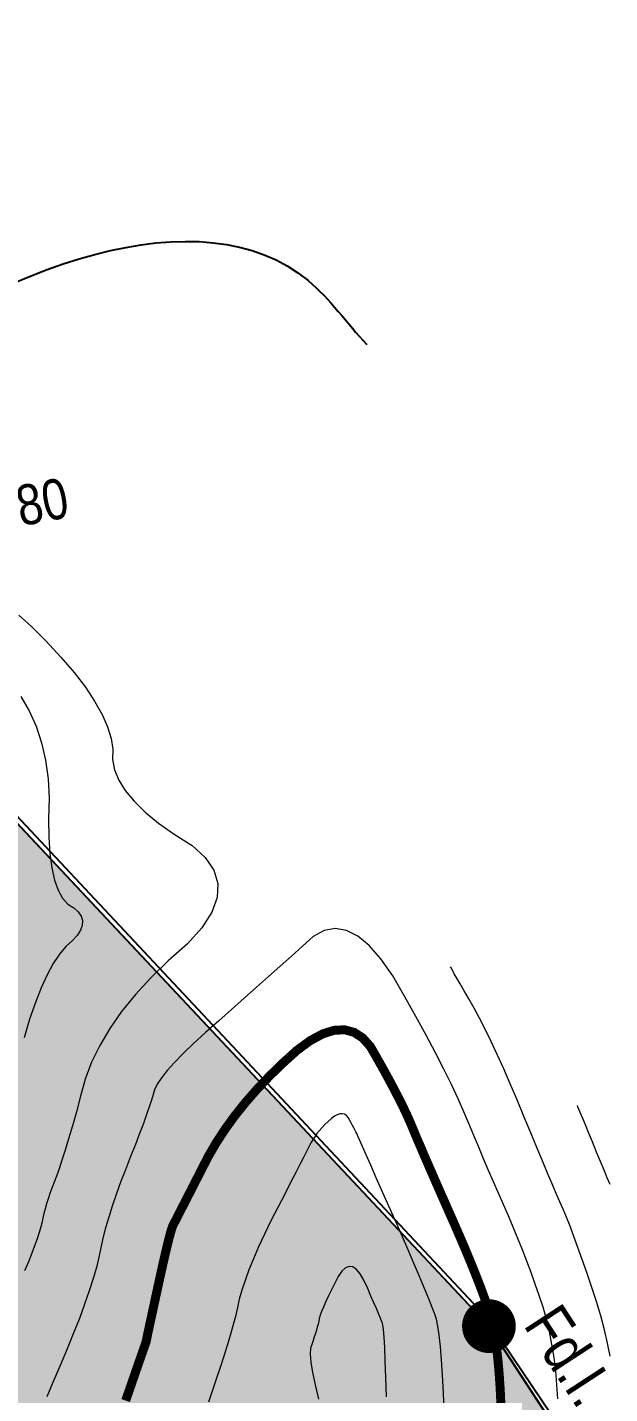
# Model space of a CAD drawing. Extents: x 637295 to 638874, y 5971243 to 5973352.
# Drawn here: x 638069.73 to 638082.73, y 5971390.8 to 5971421.3 of the extents above; entities that cross this region are included whole.
import ezdxf

# ---------------------------------------------------------------- set-up
doc = ezdxf.new("R2010")
doc.units = 0
doc.header["$LTSCALE"] = 5
for name, color, linetype in [('AS-FENCE-DASH', 48, 'foc-FENCE-DASH'), ('AS-SYMBOL', 7, 'Continuous'), ('L-MON', 1, 'Continuous'), ('L-TITLEDB', 4, 'Continuous'), ('P-TEMP-ATCO PIPELINES', 104, 'Continuous'), ('P-TEMP-ATCO PIPELINES-H', 71, 'Continuous'), ('T-WATER', 160, 'Continuous')]:
    doc.layers.add(name, color=color, linetype=linetype)
doc.layers.add('C-TOPO-MAJR', color=7, linetype='Continuous', lineweight=15, true_color=0xd3aa5f)
doc.layers.add('C-TOPO-MINR', color=7, linetype='Continuous', lineweight=13, true_color=0xe9d5af)
doc.layers.add('C-TOPO-MAJR-TEXT', color=7, linetype='Continuous', true_color=0x644b1b)
doc.styles.add('1.0', font='ARIALN.TTF', dxfattribs={"height": 1})
doc.styles.add('80L', font='ARIALN.TTF', dxfattribs={"height": 10})
doc.styles.add('foc-LtypeFont', font='ARIALN.TTF', dxfattribs={"height": 7.35})
doc.styles.get("Standard").update_dxf_attribs({"font": 'ARIALN.TTF'})
doc.linetypes.add('foc-FENCE-DASH', pattern='A,0.5,-0.5,1,-0.5,1,-0.5,1,-0.5,1,-0.5,["X",foc-LtypeFont,S=0.2,R=0,X=-0.625,Y=-0.75],-0.5', length=7.5)
doc.dimstyles.new('Compass 500', dxfattribs={"dimscale": 0.5, "dimtxt": 0.9, "dimasz": 2, "dimexe": 0.2, "dimexo": 0.0625, "dimgap": 0.5, "dimtad": 0, "dimtih": 1, "dimtoh": 1, "dimzin": 0, "dimdsep": 46, "dimtxsty": '1.0', "dimcen": 0.1, "dimse1": 1, "dimse2": 1, "dimclrd": 256, "dimclrt": 256, "dimaunit": 1, "dimadec": 4, "dimazin": 0, "dimtfac": 0.06, "dimtofl": 0, "dimtmove": 0, "dimatfit": 0, "dimfxl": 0.2, "dimtolj": 1, "dimtzin": 0, "dimlwd": -1, "dimarcsym": 0})

# ---------------------------------------------------------------- blocks, each defined once
blk = doc.blocks.new('fdia')
at = {"color": 255, "const_width": 1}
blk.add_lwpolyline([(-0.5, 0, 1), (0.5, 0, 1)], format="xyb", close=True, dxfattribs=at)
blk = doc.blocks.new('Fdiaa')
blk.add_blockref('fdia', (0, 0))
blk = doc.blocks.new('fdib')
at = {"color": 1, "const_width": 1.6}
blk.add_lwpolyline([(-0.4, 0, 1), (0.4, 0, 1)], format="xyb", close=True, dxfattribs=at)
at = {"color": 1}
blk.add_circle((0, 0), 0.8, dxfattribs=at)
blk = doc.blocks.new('Fdibb')
blk.add_blockref('fdib', (0, 0))
blk = doc.blocks.new('fdicc')
for name in ['Fdibb', 'Fdiaa']:
    blk.add_blockref(name, (0, 0))
blk = doc.blocks.new('FDI')
blk.add_blockref('fdicc', (0, 0))

msp = doc.modelspace()

# ---------------------------------------------------------------- hatches: boundary and pattern name
at = {"layer": 'P-TEMP-ATCO PIPELINES-H'}
h = msp.add_hatch(color=256, dxfattribs=at)
h.dxf.hatch_style = 1
h.paths.add_polyline_path([(638072.33, 5971363.596), (638082.398, 5971361.471), (638081.509, 5971390.05), (638080.036, 5971392.305), (638055.253, 5971418.726), (638047.961, 5971411.887), (638071.612, 5971386.674)])

# ---------------------------------------------------------------- linework, layer by layer
at = {"layer": 'AS-FENCE-DASH', "flags": 128}
msp.add_lwpolyline([(638090.436, 5971357.253), (638090.168, 5971372.053), (638089.918, 5971377.323), (638086.631, 5971382.611), (638079.918, 5971392.575), (638066.515, 5971406.876)], dxfattribs=at)
at = {"layer": 'AS-SYMBOL', "color": 5, "flags": 128}
msp.add_lwpolyline([(638081.509, 5971390.05), (638080.036, 5971392.305)], dxfattribs=at)
at = {"layer": 'C-TOPO-MAJR', "const_width": 0.2, "flags": 128}
msp.add_lwpolyline([(638080.304, 5971390.531), (638080.287, 5971390.908), (638080.263, 5971391.258), (638080.234, 5971391.58), (638080.198, 5971391.875), (638080.156, 5971392.142), (638080.107, 5971392.382), (638080.053, 5971392.594), (638079.992, 5971392.779), (638079.919, 5971392.983), (638079.836, 5971393.207), (638079.741, 5971393.45), (638079.635, 5971393.713), (638079.518, 5971393.995), (638079.389, 5971394.297), (638079.249, 5971394.618), (638079.098, 5971394.959), (638078.958, 5971395.276), (638078.829, 5971395.569), (638078.712, 5971395.838), (638078.605, 5971396.083), (638078.51, 5971396.305), (638078.425, 5971396.503), (638078.352, 5971396.677), (638078.29, 5971396.827), (638078.217, 5971396.992), (638078.133, 5971397.171), (638078.037, 5971397.364), (638077.931, 5971397.571), (638077.813, 5971397.792), (638077.684, 5971398.028), (638077.544, 5971398.277), (638077.392, 5971398.541), (638077.22, 5971398.736), (638077.027, 5971398.862), (638076.813, 5971398.92), (638076.579, 5971398.908), (638076.323, 5971398.827), (638076.047, 5971398.678), (638075.75, 5971398.46), (638075.432, 5971398.173), (638075.134, 5971397.883), (638074.857, 5971397.59), (638074.599, 5971397.294), (638074.36, 5971396.996), (638074.142, 5971396.694), (638073.944, 5971396.39), (638073.766, 5971396.083), (638073.608, 5971395.773), (638073.467, 5971395.498), (638073.344, 5971395.257), (638073.238, 5971395.051), (638073.151, 5971394.88), (638073.081, 5971394.743), (638073.028, 5971394.64), (638072.994, 5971394.573), (638072.977, 5971394.54), (638072.954, 5971394.475), (638072.926, 5971394.38), (638072.893, 5971394.255), (638072.854, 5971394.098), (638072.809, 5971393.91), (638072.759, 5971393.692), (638072.703, 5971393.442), (638072.642, 5971393.162), (638072.588, 5971392.913), (638072.541, 5971392.696), (638072.501, 5971392.51), (638072.467, 5971392.355), (638072.441, 5971392.232), (638072.421, 5971392.14), (638072.409, 5971392.079), (638072.403, 5971392.05), (638072.398, 5971392.024), (638072.393, 5971392.001), (638072.389, 5971391.981), (638072.385, 5971391.964), (638072.382, 5971391.951), (638072.379, 5971391.94), (638072.376, 5971391.932), (638072.374, 5971391.927), (638072.36, 5971391.888), (638072.334, 5971391.814), (638072.296, 5971391.705), (638072.246, 5971391.562), (638072.184, 5971391.384), (638072.111, 5971391.172), (638072.025, 5971390.925), (638071.927, 5971390.643)], dxfattribs=at)
at = {"layer": 'C-TOPO-MINR', "flags": 128}
for points in [[(638069.539, 5971408.174), (638069.833, 5971407.911), (638070.148, 5971407.599), (638070.483, 5971407.238), (638070.776, 5971406.893), (638071.027, 5971406.566), (638071.234, 5971406.255), (638071.399, 5971405.961), (638071.521, 5971405.684), (638071.601, 5971405.424), (638071.638, 5971405.181), (638071.632, 5971404.955), (638071.677, 5971404.726), (638071.773, 5971404.494), (638071.919, 5971404.258), (638072.116, 5971404.02), (638072.363, 5971403.778), (638072.661, 5971403.533), (638073.009, 5971403.285), (638073.408, 5971403.034), (638073.704, 5971402.767), (638073.896, 5971402.485), (638073.985, 5971402.186), (638073.97, 5971401.872), (638073.852, 5971401.542), (638073.63, 5971401.197), (638073.305, 5971400.836), (638072.877, 5971400.458), (638072.489, 5971400.081), (638072.143, 5971399.704), (638071.837, 5971399.327), (638071.572, 5971398.949), (638071.348, 5971398.571), (638071.165, 5971398.194), (638071.023, 5971397.816), (638070.922, 5971397.438), (638070.827, 5971397.09), (638070.738, 5971396.774), (638070.654, 5971396.488), (638070.577, 5971396.232), (638070.506, 5971396.007), (638070.441, 5971395.813), (638070.382, 5971395.649), (638070.328, 5971395.516), (638070.28, 5971395.388), (638070.235, 5971395.265), (638070.195, 5971395.147), (638070.16, 5971395.033), (638070.128, 5971394.925), (638070.101, 5971394.822), (638070.079, 5971394.723), (638070.061, 5971394.63), (638070.033, 5971394.521), (638069.996, 5971394.397), (638069.95, 5971394.257), (638069.894, 5971394.101), (638069.829, 5971393.93), (638069.755, 5971393.743), (638069.671, 5971393.541)], [(638069.585, 5971406.361), (638069.774, 5971406.04), (638069.929, 5971405.695), (638070.051, 5971405.328), (638070.14, 5971404.938), (638070.195, 5971404.525), (638070.217, 5971404.088), (638070.205, 5971403.629), (638070.212, 5971403.217), (638070.237, 5971402.851), (638070.28, 5971402.532), (638070.341, 5971402.261), (638070.421, 5971402.036), (638070.518, 5971401.857), (638070.634, 5971401.726), (638070.768, 5971401.642), (638070.868, 5971401.552), (638070.932, 5971401.457), (638070.962, 5971401.357), (638070.957, 5971401.251), (638070.917, 5971401.141), (638070.843, 5971401.024), (638070.734, 5971400.903), (638070.59, 5971400.776), (638070.449, 5971400.608), (638070.31, 5971400.4), (638070.174, 5971400.15), (638070.042, 5971399.859), (638069.911, 5971399.527), (638069.784, 5971399.154), (638069.659, 5971398.741)], [(638081.573, 5971390.681), (638081.555, 5971390.997), (638081.527, 5971391.306), (638081.489, 5971391.606), (638081.442, 5971391.898), (638081.385, 5971392.182), (638081.319, 5971392.458), (638081.243, 5971392.725), (638081.158, 5971392.985), (638081.069, 5971393.243), (638080.977, 5971393.5), (638080.882, 5971393.756), (638080.784, 5971394.011), (638080.682, 5971394.264), (638080.578, 5971394.517), (638080.47, 5971394.768), (638080.359, 5971395.018), (638080.248, 5971395.27), (638080.137, 5971395.524), (638080.027, 5971395.781), (638079.917, 5971396.039), (638079.807, 5971396.299), (638079.697, 5971396.561), (638079.587, 5971396.825), (638079.477, 5971397.091), (638079.348, 5971397.382), (638079.199, 5971397.698), (638079.03, 5971398.039), (638078.841, 5971398.406), (638078.632, 5971398.798), (638078.404, 5971399.214), (638078.156, 5971399.656), (638077.888, 5971400.123), (638077.624, 5971400.505), (638077.363, 5971400.801), (638077.106, 5971401.012), (638076.853, 5971401.138), (638076.603, 5971401.178), (638076.357, 5971401.134), (638076.115, 5971401.003), (638075.877, 5971400.788), (638075.631, 5971400.566), (638075.378, 5971400.339), (638075.118, 5971400.107), (638074.85, 5971399.868), (638074.575, 5971399.624), (638074.293, 5971399.375), (638074.004, 5971399.119), (638073.707, 5971398.858), (638073.444, 5971398.617), (638073.215, 5971398.395), (638073.019, 5971398.193), (638072.857, 5971398.011), (638072.728, 5971397.848), (638072.634, 5971397.706), (638072.572, 5971397.582), (638072.544, 5971397.479), (638072.506, 5971397.351), (638072.455, 5971397.201), (638072.394, 5971397.026), (638072.322, 5971396.828), (638072.238, 5971396.606), (638072.144, 5971396.36), (638072.038, 5971396.091), (638071.921, 5971395.797), (638071.813, 5971395.515), (638071.715, 5971395.244), (638071.627, 5971394.984), (638071.549, 5971394.734), (638071.48, 5971394.496), (638071.42, 5971394.268), (638071.371, 5971394.052), (638071.33, 5971393.846), (638071.275, 5971393.617), (638071.203, 5971393.366), (638071.116, 5971393.091), (638071.012, 5971392.794), (638070.893, 5971392.474), (638070.759, 5971392.13), (638070.608, 5971391.764), (638070.442, 5971391.375), (638070.295, 5971391.031), (638070.167, 5971390.73)], [(638082.745, 5971391.632), (638082.686, 5971391.922), (638082.615, 5971392.222), (638082.531, 5971392.534), (638082.434, 5971392.857), (638082.324, 5971393.191), (638082.218, 5971393.503), (638082.118, 5971393.793), (638082.023, 5971394.062), (638081.932, 5971394.308), (638081.847, 5971394.533), (638081.766, 5971394.737), (638081.69, 5971394.918), (638081.62, 5971395.078), (638081.538, 5971395.265), (638081.445, 5971395.48), (638081.342, 5971395.723), (638081.228, 5971395.994), (638081.103, 5971396.292), (638080.968, 5971396.618), (638080.821, 5971396.972), (638080.664, 5971397.354), (638080.512, 5971397.713), (638080.365, 5971398.051), (638080.222, 5971398.366), (638080.085, 5971398.659), (638079.953, 5971398.93), (638079.826, 5971399.179), (638079.703, 5971399.405), (638079.586, 5971399.61), (638079.483, 5971399.789), (638079.395, 5971399.942), (638079.322, 5971400.07), (638079.263, 5971400.172), (638079.219, 5971400.249), (638079.19, 5971400.3), (638079.175, 5971400.325), (638079.175, 5971400.325)], [(638082.74, 5971395.466), (638082.677, 5971395.617), (638082.606, 5971395.787), (638082.526, 5971395.978), (638082.439, 5971396.19), (638082.344, 5971396.421), (638082.26, 5971396.624), (638082.189, 5971396.797), (638082.129, 5971396.942), (638082.081, 5971397.058), (638082.046, 5971397.145), (638082.022, 5971397.203), (638082.01, 5971397.232), (638082.01, 5971397.232)], [(638079.035, 5971390.38), (638079.019, 5971390.818), (638079, 5971391.209), (638078.978, 5971391.554), (638078.954, 5971391.851), (638078.926, 5971392.102), (638078.895, 5971392.306), (638078.862, 5971392.463), (638078.826, 5971392.573), (638078.77, 5971392.723), (638078.695, 5971392.914), (638078.6, 5971393.144), (638078.487, 5971393.415), (638078.353, 5971393.726), (638078.201, 5971394.077), (638078.029, 5971394.468), (638077.837, 5971394.899), (638077.668, 5971395.281), (638077.521, 5971395.613), (638077.396, 5971395.895), (638077.293, 5971396.128), (638077.213, 5971396.312), (638077.154, 5971396.445), (638077.118, 5971396.53), (638077.104, 5971396.564), (638077.087, 5971396.602), (638077.067, 5971396.643), (638077.045, 5971396.688), (638077.021, 5971396.735), (638076.994, 5971396.786), (638076.964, 5971396.841), (638076.931, 5971396.898), (638076.897, 5971396.959), (638076.857, 5971397.004), (638076.812, 5971397.033), (638076.763, 5971397.046), (638076.709, 5971397.044), (638076.65, 5971397.025), (638076.587, 5971396.991), (638076.518, 5971396.94), (638076.445, 5971396.874), (638076.376, 5971396.807), (638076.312, 5971396.74), (638076.253, 5971396.672), (638076.198, 5971396.603), (638076.148, 5971396.533), (638076.102, 5971396.463), (638076.061, 5971396.393), (638076.024, 5971396.321), (638075.972, 5971396.219), (638075.905, 5971396.087), (638075.821, 5971395.925), (638075.722, 5971395.732), (638075.608, 5971395.508), (638075.478, 5971395.254), (638075.332, 5971394.97), (638075.171, 5971394.655), (638075.024, 5971394.357), (638074.893, 5971394.074), (638074.777, 5971393.808), (638074.676, 5971393.558), (638074.591, 5971393.324), (638074.52, 5971393.106), (638074.464, 5971392.904), (638074.424, 5971392.718), (638074.377, 5971392.522), (638074.323, 5971392.315), (638074.262, 5971392.098), (638074.194, 5971391.87), (638074.12, 5971391.632), (638074.038, 5971391.383), (638073.95, 5971391.123), (638073.856, 5971390.853), (638073.776, 5971390.608)], [(638077.671, 5971392.331), (638077.66, 5971392.367), (638077.639, 5971392.422), (638077.61, 5971392.495), (638077.571, 5971392.587), (638077.524, 5971392.698), (638077.468, 5971392.827), (638077.403, 5971392.975), (638077.33, 5971393.142), (638077.247, 5971393.328), (638077.165, 5971393.471), (638077.082, 5971393.57), (638077, 5971393.625), (638076.917, 5971393.637), (638076.834, 5971393.606), (638076.751, 5971393.531), (638076.668, 5971393.413), (638076.585, 5971393.251), (638076.511, 5971393.102), (638076.446, 5971392.965), (638076.389, 5971392.842), (638076.341, 5971392.731), (638076.302, 5971392.632), (638076.271, 5971392.547), (638076.249, 5971392.474), (638076.236, 5971392.414), (638076.221, 5971392.351), (638076.203, 5971392.284), (638076.184, 5971392.213), (638076.162, 5971392.14), (638076.138, 5971392.063), (638076.111, 5971391.982), (638076.083, 5971391.898), (638076.052, 5971391.811), (638076.044, 5971391.677), (638076.058, 5971391.497), (638076.095, 5971391.27), (638076.154, 5971390.997), (638076.235, 5971390.677)], [(638077.751, 5971390.729), (638077.737, 5971391.161), (638077.723, 5971391.527), (638077.709, 5971391.828), (638077.696, 5971392.062), (638077.684, 5971392.23), (638077.671, 5971392.331)]]:
    msp.add_lwpolyline(points, dxfattribs=at)
at = {"layer": 'L-TITLEDB', "flags": 128}
msp.add_lwpolyline([(638045.838, 5971428.763), (638080.036, 5971392.305), (638100.815, 5971360.475), (638099.337, 5971409.114), (638066.135, 5971444.598)], dxfattribs=at)
at = {"layer": 'P-TEMP-ATCO PIPELINES', "flags": 128}
msp.add_lwpolyline([(638072.33, 5971363.596), (638082.398, 5971361.471), (638081.509, 5971390.05), (638080.036, 5971392.305), (638055.253, 5971418.726), (638047.961, 5971411.887), (638071.612, 5971386.674)], close=True, dxfattribs=at)

# ---------------------------------------------------------------- block references
at = {"layer": 'L-MON', "xscale": 0.4998649499999997, "yscale": 0.4998649499999997, "zscale": 0.4998649499999997}
msp.add_blockref('FDI', (638080.036, 5971392.305), dxfattribs=at)

# ---------------------------------------------------------------- texts
at = {"layer": 'L-MON', "insert": (638081.597, 5971392.922), "char_height": 0.99973, "attachment_point": 1, "rotation": 303.1368, "style": '80L'}
msp.add_mtext_dynamic_manual_height_columns('\\pi0.05308;Fd.I.', width=2.20381, gutter_width=9.997, heights=[0], dxfattribs=at)

# ---------------------------------------------------------------- leaders
at = {"layer": 'T-WATER', "color": 6, "path_type": 1}
msp.add_leader([(638063.602, 5971401.446), (638060.801, 5971404.223), (638076.001, 5971415.642), (638077.31, 5971414.213)], dimstyle='Compass 500', dxfattribs=at)

# ---------------------------------------------------------------- next in the draw order: texts
at = {"layer": 'C-TOPO-MAJR-TEXT', "linetype": 'Continuous', "lineweight": -3, "insert": (638069.783, 5971410.646, 680), "char_height": 0.8998, "width": 1.67778, "attachment_point": 5, "rotation": 10.8829, "bg_fill": 3, "box_fill_scale": 1.181818, "bg_fill_color": 256, "bg_fill_true_color": 13158600, "bg_fill_transparency": 0}
msp.add_mtext('680', dxfattribs=at)

doc.saveas('drawing.dxf')
